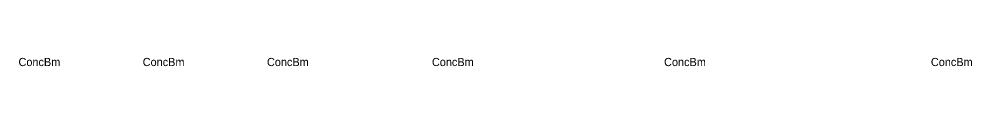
# Model space of a CAD drawing. Extents: x -38 to 2998, y -195 to 11529.
# Drawn here: x 936 to 1638, y 2115 to 2121 of the extents above; entities that cross this region are included whole.
import ezdxf
from ezdxf.enums import TextEntityAlignment as Align

# ---------------------------------------------------------------- set-up
doc = ezdxf.new("R2010")
doc.units = 0
doc.header["$MEASUREMENT"] = 0
doc.layers.add('TEXT', color=5, linetype='CONTINUOUS')

msp = doc.modelspace()

# ---------------------------------------------------------------- texts
at = {"layer": 'TEXT', "color": 0}
for p in [(951, 2118), (1042.5, 2118), (1134, 2118), (1255.5, 2118), (1426.5, 2118), (1623, 2118)]:
    msp.add_text('ConcBm', height=6, dxfattribs=at).set_placement(p, align=Align.MIDDLE)

doc.saveas('drawing.dxf')
